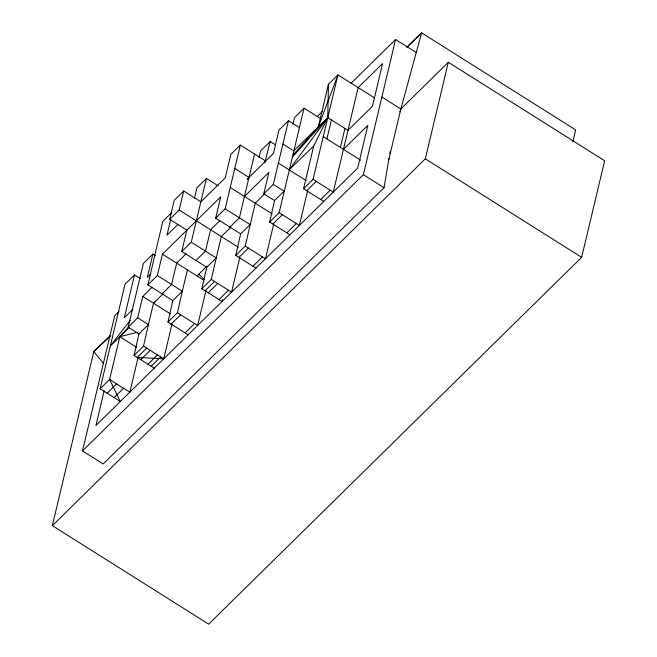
<?xml version="1.0" encoding="UTF-8"?>
<svg xmlns="http://www.w3.org/2000/svg" width="657" height="657" viewBox="0 0 657 657"><rect width="100%" height="100%" fill="white"/><g stroke="black" fill="none" stroke-linecap="round" stroke-linejoin="round"><path stroke-width="0.99" d="M374.662 97.959L337.944 74.89L328.451 84.227L327.761 117.628L313.742 145.961L303.559 188.69L323.77 201.428M119.114 311.385L114.729 315.705L82.511 450.924L103.174 463.949L384.041 187.713L388.952 158.394M389.847 153.36L390.201 151.34M572.814 141.838L575.663 129.905L421.613 32.85L400.852 108.972L388.599 160.407M289.868 234.779L269.657 222.041L279.151 212.704L304.035 108.241L320.969 118.679M154.239 368.166L134.028 355.429L138.931 333.945L148.425 324.607L153.516 303.238L154.863 301.727M134.028 355.429L143.522 346.091L148.425 324.607L137.674 317.832L142.758 296.463L152.095 287.281M188.148 334.815L167.937 322.086L172.832 300.594L182.326 291.256L187.417 269.896M167.937 322.086L177.431 312.748L182.326 291.256L157.352 275.521L162.443 254.152L220.76 196.796L215.668 218.165L240.651 233.9L235.748 255.392L255.959 268.122M222.526 299.485L222.05 301.473L201.839 288.735L206.741 267.251L216.235 257.914L221.327 236.545L230.837 227.191M201.839 288.735L211.332 279.397L216.235 257.914L191.253 242.178L206.446 178.425L218.157 185.808M235.748 255.392L245.242 246.055L255.236 203.194L264.738 193.848M269.657 222.041L274.552 200.557L284.046 191.22L273.296 184.445L288.48 120.691L299.239 127.466M399.883 111.805L400.852 108.972L448.32 62.284L604.654 160.776L581.65 257.33L208.68 624.15L52.346 525.657L93.828 351.544L109.998 335.826M128.665 327.005L119.796 336.704L109.612 379.442L120.338 401.517L100.119 388.78L125.011 284.317L134.504 274.979L140.467 278.568M104.208 390.743L95.922 425.522L357.679 168.085L367.863 125.347L343.447 149.353M134.504 274.979L124.321 317.717L132.936 309.242M138.931 333.945L128.181 327.17L143.366 263.424L152.859 254.087L155.339 255.647M152.859 254.087L147.283 277.476L150.839 273.977M172.832 300.594L147.858 284.859L162.796 221.352L171.838 212.457M206.741 267.251L181.759 251.508L186.851 230.147L169.687 219.331L174.212 200.336L183.705 190.998L200.87 201.814L225.285 177.801L230.853 154.411L240.347 145.074L265.329 160.817L264.87 162.764M170.68 219.569L166.968 235.165L177.735 224.571M138.118 357.392L129.831 392.18L109.612 379.442L100.119 388.78M169.687 219.331L179.189 209.994L183.705 190.998M194.398 198.48L196.952 187.762L206.446 178.425M146.716 348.111L137.223 357.449L163.733 358.829L172.019 324.041M215.668 218.165L225.162 208.827L240.347 145.074M205.928 290.698L197.642 325.478L177.431 312.748M254.579 154.042L239.386 217.787L229.893 227.125M239.838 257.347L231.543 292.135L211.332 279.397M274.552 200.557L263.802 193.782L268.894 172.413L244.478 196.427M273.739 224.004L265.453 258.784L245.242 246.055M292.677 155.339L318.267 126.965L328.451 84.227M307.648 190.653L299.362 225.441L279.151 212.704M303.559 188.69L313.052 179.361L337.944 74.89L318.267 126.965L293.663 150.855L282.912 144.08M326.89 138.923L331.415 119.927M340.4 147.431L344.925 128.444M82.511 450.924L363.37 174.696L395.588 39.469L416.251 52.486M52.346 525.657L425.317 158.83L448.32 62.284M258.957 157.655L260.632 150.929L270.126 141.592L275.234 144.663M265.329 160.817L270.126 141.592M292.858 124.304L294.541 117.578L304.035 108.241M248.1 179.254L249.003 177.431L273.419 153.418L278.987 130.029L288.48 120.691M247.804 179.065L249.003 177.431L234.779 168.463M130.234 320.32L110.302 346.042L129.133 327.523M292.217 157.228L327.761 117.628L347.972 130.365L372.388 106.352L382.563 63.614L358.155 87.627L333.263 192.09L313.052 179.361M197.067 275.973L206.684 266.356M317.331 116.437L322.447 111.403M350.969 83.349L395.588 39.469M147.858 284.859L157.352 275.521M181.759 251.508L191.253 242.178M186.177 253.766L176.667 263.12L171.576 284.489L162.082 293.827M219.906 220.588L210.577 229.769L205.485 251.138L195.991 260.476M318.267 126.965L327.761 117.628L289.137 169.851L313.742 145.961M406.979 47.238L421.613 32.85L406.913 47.14M128.181 327.17L137.674 317.832M263.802 193.782L273.296 184.445M153.516 303.238L163.018 293.893M240.651 233.9L250.145 224.563L225.162 208.827M171.132 324.098L180.626 314.76M205.041 290.755L214.535 281.418M238.943 257.404L248.436 248.067M272.852 224.053L282.346 214.716M306.762 190.711L316.255 181.373M208.236 292.767L217.73 283.43M140.762 359.675L150.256 350.337M107.107 393.182L116.601 383.844M114.088 397.575L123.582 388.238M147.989 364.233L157.483 354.895M151.192 366.245L160.686 356.907M185.093 332.894L194.587 323.556M219.003 299.551L228.496 290.213M252.912 266.2L262.406 256.862M286.813 232.857L296.307 223.52M320.723 199.506L330.216 190.169M110.36 336.212L93.828 351.544L103.338 363.239M137.329 332.278L119.796 336.704L136.64 347.323M381.881 97.014L400.852 108.972M425.317 158.83L581.65 257.33M323.236 136.623L360.693 160.226M363.37 174.696L384.041 187.713M278.387 163.076L306.137 180.56M230.254 187.459L272.236 213.911M179.189 209.994L238.327 247.254M162.443 254.152L203.686 280.145M142.758 296.463L170.516 313.956M143.522 346.091L163.733 358.829M198.718 274.191L204.319 279.455M249.003 177.431L247.763 179.032L249.003 177.431"/></g></svg>
